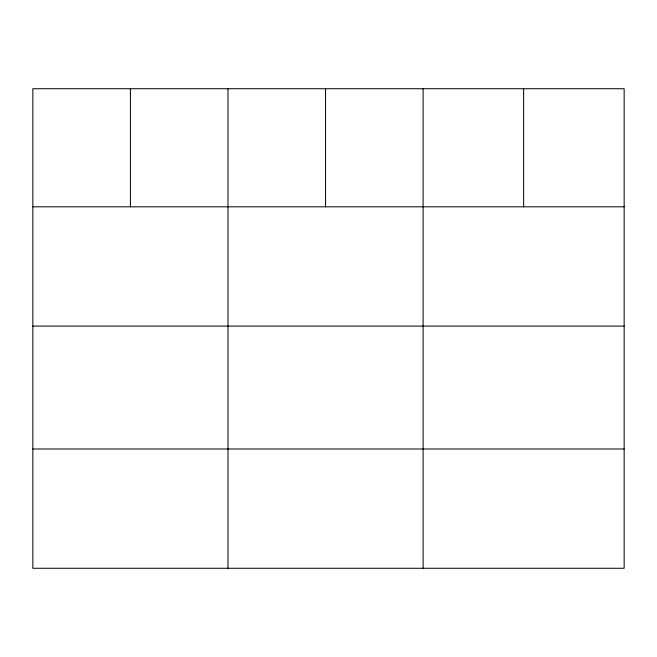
<?xml version="1.0" encoding="UTF-8"?>
<svg xmlns="http://www.w3.org/2000/svg" width="657" height="657" viewBox="0 0 657 657"><rect width="100%" height="100%" fill="white"/><g stroke="black" fill="none" stroke-linecap="round" stroke-linejoin="round"><path stroke-width="0.99" d="M624.15 326.094L624.15 88.728L32.85 88.728L32.85 568.272L624.15 568.272L624.15 326.094L32.85 326.094M32.85 206.815L624.15 206.815M32.85 448.994L624.15 448.994M523.629 88.728L523.629 206.815M423.108 88.728L423.108 568.272M325.543 88.728L325.543 206.815M227.979 88.728L227.979 568.272M130.415 88.728L130.415 206.815"/></g></svg>
